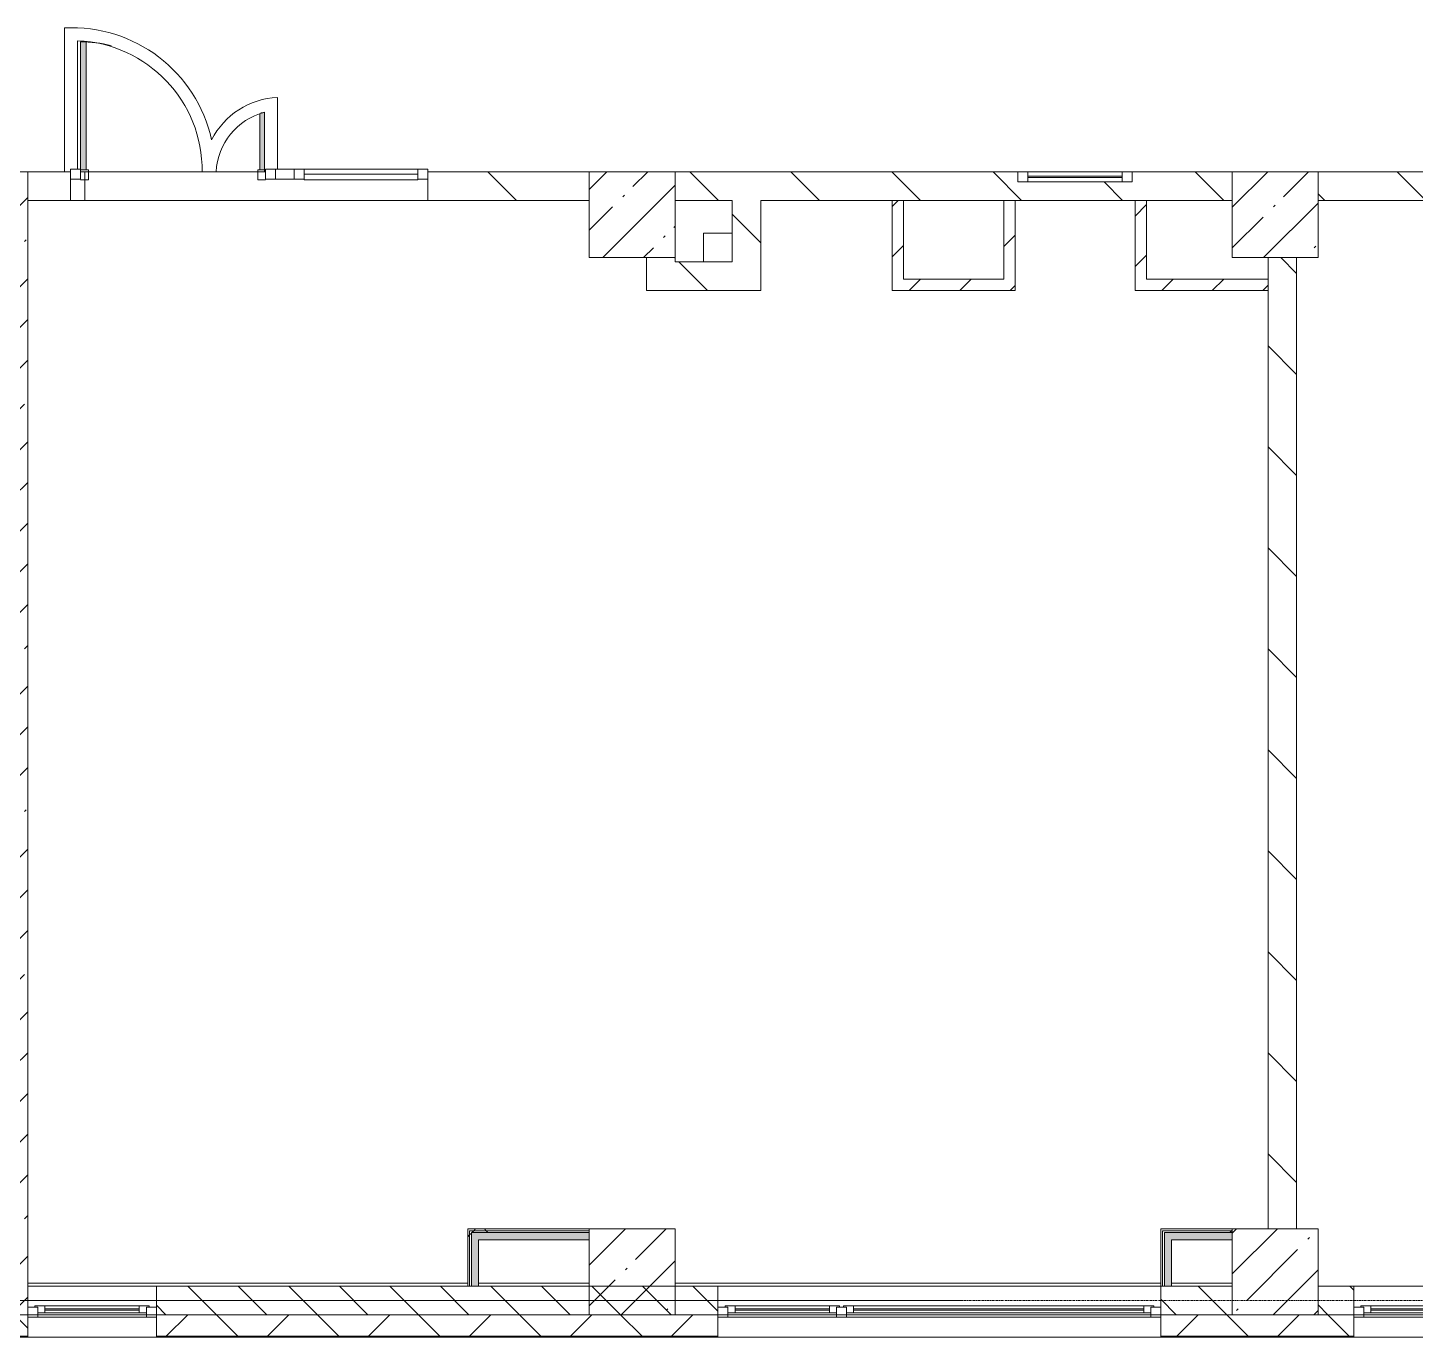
# Model space of a CAD drawing. Header units: millimetres. Extents: x 34897 to 231692, y -8553 to 29000.
# Drawn here: x 108412 to 118122, y -258 to 8909 of the extents above; entities that cross this region are included whole.
import ezdxf

# ---------------------------------------------------------------- set-up
doc = ezdxf.new("R2010")
doc.units = ezdxf.units.MM
doc.linetypes.add('Осевая', pattern=[31.75, 6.35, -4.7625, 15.875, -4.7625])
for name, color, linetype, lineweight, true_color in [('A-DETL-GENF-4', 7, 'Continuous', 5, 0xaaaaaa), ('A-DOOR-1', 7, 'Continuous', 5, 0xaaaaaa), ('A-DOOR-2', 7, 'Continuous', 5, 0xe2e2e2), ('A-FLOR-1', 7, 'Continuous', 5, 0xaaaaaa), ('I-WALL-3', 7, 'Continuous', 9, 0xe7e7e7)]:
    doc.layers.add(name, color=color, linetype=linetype, lineweight=lineweight, true_color=true_color)
for name, color, linetype, lineweight in [('A-GLAZ-2', 7, 'Continuous', 5), ('A-GLAZ-CURT-2', 7, 'Continuous', 5), ('A-GLAZ-CWMG-2', 7, 'Continuous', 5), ('A-WALL', 7, 'Continuous', 9), ('A-WALL-3', 7, 'Continuous', 5), ('I-WALL-4', 7, 'Continuous', 5), ('S-COLS-3', 7, 'Continuous', 5), ('Оси', 7, 'Continuous', 9), ('Оси-2', 7, 'Осевая', 9)]:
    doc.layers.add(name, color=color, linetype=linetype, lineweight=lineweight)
pattern_1 = [(135, (104681.5, 0), (-353.553, -353.553), [])]
pattern_2 = [(45, (104681.5, 0), (-285.123, 285.123), []), (45, (104966.64, 0), (-285.123, 285.123), [504.031, -100.806, 16.764, -84.042])]
pattern_3 = [(45, (104681.52, 0), (-176.7767, 176.7767), [])]
pattern_4 = [(135, (104681.52, 0), (-176.7767, -176.7767), [])]
pattern_5 = [(45, (104681.5, 0), (-530.33, 530.33), []), (135, (104681.5, 0), (-530.33, -530.33), [])]

# ---------------------------------------------------------------- blocks, each defined once
blk = doc.blocks.new('120_Окно_СКБ_2Ст - 120_Окно_СКБ_2Ст 3100х2500 _мал_створка слева_ 2-22446355-2_10_2_птичка')
at = {"layer": 'A-GLAZ-2'}
for p, q in [((-1550, -127), (-1550, -57)), ((-1550, -57), (-1480, -57)), ((1550, -57), (-1550, -57)), ((-1480, -57), (-1480, -127)), ((650, -87), (-1480, -87)), ((-1480, -87), (-1480, -127)), ((-1430, -137), (-1430, -87)), ((600, -137), (600, -87)), ((650, -127), (650, -57)), ((650, -57), (720, -57)), ((650, -127), (650, -87)), ((720, -57), (720, -127)), ((1480, -87), (720, -87)), ((720, -87), (720, -127)), ((770, -137), (770, -87)), ((1430, -137), (1430, -87)), ((1480, -127), (1480, -57)), ((1480, -57), (1550, -57)), ((1480, -127), (1480, -87)), ((1550, -57), (1550, -127)), ((-1480, -127), (-1550, -127)), ((-1550, -127), (-1500, -127)), ((-1480, -127), (-1500, -127)), ((-1500, -127), (-1500, -137)), ((-1500, -137), (670, -137)), ((670, -137), (-1500, -137)), ((-1430, -107), (600, -107)), ((600, -117), (-1430, -117)), ((720, -127), (650, -127)), ((670, -127), (650, -127)), ((670, -127), (700, -127)), ((670, -137), (670, -127)), ((720, -127), (700, -127)), ((700, -127), (700, -137)), ((700, -137), (1500, -137)), ((1500, -137), (700, -137)), ((770, -107), (1430, -107)), ((1430, -117), (770, -117)), ((1550, -127), (1480, -127)), ((1500, -127), (1480, -127)), ((1500, -127), (1550, -127)), ((1500, -137), (1500, -127))]:
    blk.add_line(p, q, dxfattribs=at)
blk = doc.blocks.new('120_Окно_СКБ_1Ст - 120_Окно_СКБ_1Ст 900х2500_h_-V91-2_10_2_птичка')
at = {"layer": 'A-GLAZ-2'}
for p, q in [((-450, -127), (-450, -57)), ((-450, -57), (-380, -57)), ((450, -57), (-450, -57)), ((-380, -57), (-380, -127)), ((380, -87), (-380, -87)), ((-380, -87), (-380, -127)), ((-330, -137), (-330, -87)), ((330, -137), (330, -87)), ((380, -127), (380, -57)), ((380, -57), (450, -57)), ((380, -127), (380, -87)), ((450, -57), (450, -127)), ((-380, -127), (-450, -127)), ((-450, -127), (-400, -127)), ((-380, -127), (-400, -127)), ((-400, -127), (-400, -137)), ((-400, -137), (400, -137)), ((400, -137), (-400, -137)), ((-330, -107), (330, -107)), ((330, -117), (-330, -117)), ((450, -127), (380, -127)), ((400, -127), (380, -127)), ((400, -127), (450, -127)), ((400, -137), (400, -127))]:
    blk.add_line(p, q, dxfattribs=at)
blk = doc.blocks.new('BSC_Колонна _Прямоугольная - 600х600-V158-2_10_2_птичка')
at = {"layer": 'S-COLS-3'}
h = blk.add_hatch(dxfattribs=at)
h.set_pattern_fill('FP_187', color=256, style=0, pattern_type=2)
h.set_pattern_definition([(45, (-7960, -7600), (-285.123, 285.123), []), (45, (-7674.88, -7600), (-285.123, 285.123), [504.031, -100.806, 16.764, -84.042])])
h.paths.add_polyline_path([(-300, -300), (300, -300), (300, 300), (-300, 300), (-300, 150.3)])
for p, q in [((300, 300), (-300, 300)), ((-300, 300), (-300, -300)), ((300, -300), (300, 300)), ((-300, -300), (300, -300))]:
    blk.add_line(p, q, dxfattribs=at)
blk = doc.blocks.new('BSC_Колонна _Прямоугольная - 600х600-20441433-2_10_2_птичка')
at = {"layer": 'S-COLS-3'}
h = blk.add_hatch(dxfattribs=at)
h.set_pattern_fill('FP_195', color=256, style=0, pattern_type=2)
h.set_pattern_definition([(45, (-12460, -7600), (-285.123, 285.123), []), (45, (-12174.88, -7600), (-285.123, 285.123), [504.031, -100.806, 16.764, -84.042])])
h.paths.add_polyline_path([(-300, -300), (300, -300), (300, 300), (-300, 300), (-300, 150.3)])
for p, q in [((300, 300), (-300, 300)), ((-300, 300), (-300, -300)), ((300, -300), (300, 300)), ((-300, -300), (300, -300))]:
    blk.add_line(p, q, dxfattribs=at)
blk = doc.blocks.new('120_Окно_СКБ_1Ст - 120_Окно_СКБ_1Ст 400х800 EI30-24230873-2_10_2_птичка')
at = {"layer": 'A-GLAZ-2'}
for p, q in [((-400, 30), (-400, 100)), ((-400, 100), (-330, 100)), ((400, 100), (-400, 100)), ((-330, 100), (-330, 30)), ((330, 30), (330, 100)), ((330, 100), (400, 100)), ((400, 100), (400, 30)), ((-330, 30), (-400, 30)), ((-400, 30), (400, 30)), ((330, 70), (-330, 70)), ((330, 60), (-330, 60)), ((400, 30), (330, 30))]:
    blk.add_line(p, q, dxfattribs=at)
blk = doc.blocks.new('Прямоугольный импост - 50 x 70 мм-31700031-2_10_2_птичка')
at = {"layer": 'A-GLAZ-CWMG-2'}
for p, q in [((-70, 35), (0, 35)), ((-70, -35), (-70, 35)), ((0, 35), (0, -35)), ((0, -35), (-70, -35))]:
    blk.add_line(p, q, dxfattribs=at)
blk = doc.blocks.new('Дверь_Витражная_остекление_ - ДВН_ДАО_Главный вход_1200 в свету-31742133-2_10_2_птичка')
at = {"layer": 'A-DOOR-2'}
for points in [[(-607.5, 30), (-607.5, 925), (-647.5, 922.4), (-647.5, 30)], [(639.5, 30), (639.5, 430), (633.2, 430), (607.5, 421), (607.5, 30)]]:
    blk.add_hatch(color=256, dxfattribs=at).paths.add_polyline_path(points)
at = {"layer": 'A-DETL-GENF-4'}
for p, q in [((-607.5, 925), (-647.5, 925)), ((-647.5, 925), (-647.5, 35)), ((-607.5, 30), (-607.5, 925)), ((607.5, 421), (607.5, 30)), ((640, 430), (633.2, 430)), ((-647.5, 30), (-607.5, 30)), ((-592.5, 30), (-647.5, 30)), ((-592.5, -40), (-592.5, 30)), ((592.5, -40), (592.5, 30)), ((592.5, 30), (639.5, 30)), ((607.5, 30), (639.5, 30)), ((-647.5, -40), (-592.5, -40)), ((647.5, -40), (592.5, -40))]:
    blk.add_line(p, q, dxfattribs=at)
at = {"layer": 'A-DOOR-1'}
blk.add_line((-647.5, 925), (-647.5, 35), dxfattribs=at)
for centre, radius, start, end in [((-647.5, 30), 895, 76.18663, 90), ((647.5, 30), 400, 91.06003, 94.89795)]:
    blk.add_arc(centre, radius, start, end, dxfattribs=at)
blk = doc.blocks.new('Системная панель - Стемалит - 40мм-32257327-2_10_2_птичка')
at = {"layer": 'A-GLAZ-CURT-2'}
for p, q in [((65, 35), (-65, 35)), ((-65, 35), (-65, -35)), ((65, -35), (65, 35)), ((-65, -35), (65, -35))]:
    blk.add_line(p, q, dxfattribs=at)
blk = doc.blocks.new('Прямоугольный импост - 50 x 70 мм-31687886-2_10_2_птичка')
at = {"layer": 'A-GLAZ-CWMG-2'}
for p, q in [((-35, 35), (35, 35)), ((-35, -35), (-35, 35)), ((35, 35), (35, -35)), ((35, -35), (-35, -35))]:
    blk.add_line(p, q, dxfattribs=at)
blk = doc.blocks.new('Прямоугольный импост - 50 x 70 мм-31701779-2_10_2_птичка')
at = {"layer": 'A-GLAZ-CWMG-2'}
for p, q in [((0, 35), (-70, 35)), ((-70, 35), (-70, -35)), ((0, -35), (0, 35)), ((-70, -35), (0, -35))]:
    blk.add_line(p, q, dxfattribs=at)
blk = doc.blocks.new('Системная панель - Стекло - 40мм-32257331-2_10_2_птичка')
at = {"layer": 'A-GLAZ-CURT-2'}
for p, q in [((397.5, 0), (-397.5, 0)), ((-397.5, 0), (-397.5, -40)), ((397.5, -40), (397.5, 0)), ((-397.5, -40), (397.5, -40))]:
    blk.add_line(p, q, dxfattribs=at)
blk = doc.blocks.new('Прямоугольный импост - 50 x 70 мм-31702100-2_10_2_птичка')
at = {"layer": 'A-GLAZ-CWMG-2'}
for p, q in [((-35, 35), (35, 35)), ((-35, -35), (-35, 35)), ((35, 35), (35, -35)), ((35, -35), (-35, -35))]:
    blk.add_line(p, q, dxfattribs=at)
blk = doc.blocks.new('Прямоугольный импост - 50 x 70 мм-31720914-2_10_2_птичка')
at = {"layer": 'A-GLAZ-CWMG-2'}
blk.add_line((6460, 7920), (5665, 7920), dxfattribs=at)

msp = doc.modelspace()

# ---------------------------------------------------------------- hatches: boundary and pattern name
at = {"layer": 'A-WALL-3'}
h = msp.add_hatch(dxfattribs=at)
h.set_pattern_fill('FP_103', color=256, style=0, pattern_type=2)
h.set_pattern_definition(pattern_4)
h.paths.add_polyline_path([(109311.5, -100), (113241.5, -100), (113241.5, 100), (109311.5, 100)])
h.paths.add_polyline_path([(116523.6, -100), (116841.5, -100), (116841.5, 100), (116341.5, 100), (116341.5, -100)])
h = msp.add_hatch(dxfattribs=at)
h.set_pattern_fill('FP_103', color=256, style=0, pattern_type=2)
h.set_pattern_definition(pattern_4)
h.paths.add_polyline_path([(121161.2, -100), (121341.5, -100), (121341.5, 100), (120791.5, 100), (120791.5, -100)])
h.paths.add_polyline_path([(117691.5, -100), (117691.5, 100), (117441.5, 100), (117441.5, -100), (117451.1, -100)])
h = msp.add_hatch(dxfattribs=at)
h.set_pattern_fill('FP_93', color=256, style=0, pattern_type=2)
h.set_pattern_definition([(45, (104681.5, 0), (-353.5534, 353.5534), []), (135, (104681.5, 0), (-353.5534, -353.5534), [])])
h.paths.add_polyline_path([(137691.5, -250), (138551.5, -250), (138551.5, -100), (137691.5, -100)])
h.paths.add_polyline_path([(143441.5, -250), (143441.5, -100), (142671.5, -100), (142671.5, -250), (143421.7, -250)])
h.paths.add_polyline_path([(135591.5, -250), (135591.5, -100), (133891.3, -100), (133891.3, -250), (135537.7, -250)])
h.paths.add_polyline_path([(139451.5, -250), (140571.5, -250), (140571.5, -100), (139451.5, -100)])
h.paths.add_polyline_path([(131091.3, -250), (131091.3, -100), (129491.5, -100), (129491.5, -250), (130900.1, -250)])
h.paths.add_polyline_path([(123016.2, -250), (123491.5, -250), (123491.5, -100), (122841.5, -100), (122841.5, -250)])
h.paths.add_polyline_path([(126291.5, -250), (127391.5, -250), (127391.5, -100), (126291.5, -100)])
h.paths.add_polyline_path([(121624.9, -250), (121941.5, -250), (121941.5, -100), (120791.5, -100), (120791.5, -250), (121161.2, -250)])
h.paths.add_polyline_path([(117691.5, -250), (117691.5, -100), (116341.5, -100), (116341.5, -250), (117451.1, -250)])
h.paths.add_polyline_path([(112813.5, -250), (113241.5, -250), (113241.5, -100), (109311.5, -100), (109311.5, -250), (111886, -250)])
h.paths.add_polyline_path([(108411.5, -250), (108411.5, -100), (104421.5, -100), (104421.5, -250), (108175.9, -250)])
at = {"layer": 'I-WALL-3'}
for points in [[(112341.5, 425), (112341.5, 475), (111516.5, 475), (111516.5, 425), (111886, 425)], [(111566.5, 100), (111566.5, 425), (111516.5, 425), (111516.5, 100)], [(116841.5, 425), (116841.5, 475), (116366.5, 475), (116366.5, 425), (116523.6, 425)], [(116416.5, 100), (116416.5, 425), (116366.5, 425), (116366.5, 100)]]:
    msp.add_hatch(color=256, dxfattribs=at).paths.add_polyline_path(points)
at = {"layer": 'I-WALL-4'}
h = msp.add_hatch(dxfattribs=at)
h.set_pattern_fill('FP_101', color=256, style=0, pattern_type=2)
h.set_pattern_definition(pattern_2)
h.paths.add_polyline_path([(108191.5, -100), (108411.5, -100), (108411.5, 7900), (108191.5, 7900), (108191.5, 120)])
h = msp.add_hatch(dxfattribs=at)
h.set_pattern_fill('FP_104', color=256, style=0, pattern_type=2)
h.set_pattern_definition(pattern_1)
h.paths.add_polyline_path([(114668.5, 7700), (116841.5, 7700), (116841.5, 7900), (116141.5, 7900), (116141.5, 7830), (115341.5, 7830), (115341.5, 7900), (112941.5, 7900), (112941.5, 7700), (113741, 7700)])
h.paths.add_polyline_path([(117451.1, 7700), (118241.4, 7700), (118241.4, 7900), (117441.5, 7900), (117441.5, 7700)])
h.paths.add_polyline_path([(111211.5, 7700), (112341.5, 7700), (112341.5, 7900), (111211.5, 7900), (111211.5, 7750.3)])
h.paths.add_polyline_path([(121341.5, 7700), (121341.5, 7900), (119681.4, 7900), (119681.4, 7700), (120841.5, 7700)])
h.paths.add_polyline_path([(108411.5, 7700), (108711.5, 7700), (108711.5, 7900), (108411.5, 7900), (108411.5, 7750.3)])
h = msp.add_hatch(dxfattribs=at)
h.set_pattern_fill('FP_104', color=256, style=0, pattern_type=2)
h.set_pattern_definition(pattern_1)
h.paths.add_polyline_path([(113541.5, 7070), (113541.5, 7700), (113341.5, 7700), (113341.5, 7070)])
h = msp.add_hatch(dxfattribs=at)
h.set_pattern_fill('FP_105', color=256, style=0, pattern_type=2)
h.set_pattern_definition(pattern_3)
h.paths.add_polyline_path([(114541.5, 7070), (114541.5, 7700), (114461.5, 7700), (114461.5, 7070)])
h = msp.add_hatch(dxfattribs=at)
h.set_pattern_fill('FP_105', color=256, style=0, pattern_type=2)
h.set_pattern_definition(pattern_3)
h.paths.add_polyline_path([(115321.5, 7150), (115321.5, 7700), (115241.5, 7700), (115241.5, 7150)])
h = msp.add_hatch(dxfattribs=at)
h.set_pattern_fill('FP_105', color=256, style=0, pattern_type=2)
h.set_pattern_definition(pattern_3)
h.paths.add_polyline_path([(116241.5, 7070), (116241.5, 7700), (116161.5, 7700), (116161.5, 7070)])
h = msp.add_hatch(dxfattribs=at)
h.set_pattern_fill('FP_104', color=256, style=0, pattern_type=2)
h.set_pattern_definition(pattern_1)
h.paths.add_polyline_path([(112813.5, 7070), (112941.5, 7070), (112941.5, 7300), (112741.5, 7300), (112741.5, 7070)])
h = msp.add_hatch(dxfattribs=at)
h.set_pattern_fill('FP_104', color=256, style=0, pattern_type=2)
h.set_pattern_definition(pattern_1)
h.paths.add_polyline_path([(117091.5, 500), (117291.5, 500), (117291.5, 7300), (117091.5, 7300), (117091.5, 808.9)])
h = msp.add_hatch(dxfattribs=at)
h.set_pattern_fill('FP_104', color=256, style=0, pattern_type=2)
h.set_pattern_definition(pattern_1)
h.paths.add_polyline_path([(113341.5, 7070), (113341.5, 7270), (112941.5, 7270), (112941.5, 7070)])
h = msp.add_hatch(dxfattribs=at)
h.set_pattern_fill('FP_105', color=256, style=0, pattern_type=2)
h.set_pattern_definition(pattern_3)
h.paths.add_polyline_path([(114541.5, 7070), (115321.5, 7070), (115321.5, 7150), (114541.5, 7150)])
h = msp.add_hatch(dxfattribs=at)
h.set_pattern_fill('FP_105', color=256, style=0, pattern_type=2)
h.set_pattern_definition(pattern_3)
h.paths.add_polyline_path([(117091.5, 7070), (117091.5, 7150), (116241.5, 7150), (116241.5, 7070), (116523.6, 7070)])
h = msp.add_hatch(dxfattribs=at)
h.set_pattern_fill('FP_205', color=256, style=0, pattern_type=2)
h.set_pattern_definition(pattern_5)
h.paths.add_polyline_path([(112341.5, 487.5), (112341.5, 500), (111491.5, 500), (111491.5, 487.5), (111886, 487.5)])
h = msp.add_hatch(dxfattribs=at)
h.set_pattern_fill('FP_205', color=256, style=0, pattern_type=2)
h.set_pattern_definition(pattern_5)
h.paths.add_polyline_path([(111504, 100), (111504, 487.5), (111491.5, 487.5), (111491.5, 100)])
h = msp.add_hatch(dxfattribs=at)
h.set_pattern_fill('FP_205', color=256, style=0, pattern_type=2)
h.set_pattern_definition(pattern_5)
h.paths.add_polyline_path([(112341.5, 475), (112341.5, 487.5), (111504, 487.5), (111504, 475), (111886, 475)])
h = msp.add_hatch(dxfattribs=at)
h.set_pattern_fill('FP_205', color=256, style=0, pattern_type=2)
h.set_pattern_definition(pattern_5)
h.paths.add_polyline_path([(116841.5, 487.5), (116841.5, 500), (116341.5, 500), (116341.5, 487.5), (116523.6, 487.5)])
h = msp.add_hatch(dxfattribs=at)
h.set_pattern_fill('FP_205', color=256, style=0, pattern_type=2)
h.set_pattern_definition(pattern_5)
h.paths.add_polyline_path([(116841.5, 475), (116841.5, 487.5), (116354, 487.5), (116354, 475), (116523.6, 475)])
h = msp.add_hatch(dxfattribs=at)
h.set_pattern_fill('FP_205', color=256, style=0, pattern_type=2)
h.set_pattern_definition(pattern_5)
h.paths.add_polyline_path([(111504, 100), (111516.5, 100), (111516.5, 475), (111504, 475), (111504, 230.5)])
at = {"layer": 'S-COLS-3'}
h = msp.add_hatch(dxfattribs=at)
h.set_pattern_fill('FP_101', color=256, style=0, pattern_type=2)
h.set_pattern_definition(pattern_2)
h.paths.add_polyline_path([(112941.5, -100), (112941.5, 500), (112341.5, 500), (112341.5, -100), (112813.5, -100)])
h = msp.add_hatch(dxfattribs=at)
h.set_pattern_fill('FP_101', color=256, style=0, pattern_type=2)
h.set_pattern_definition(pattern_2)
h.paths.add_polyline_path([(116841.5, -100), (117441.5, -100), (117441.5, 500), (116841.5, 500), (116841.5, 230.5)])

# ---------------------------------------------------------------- linework, layer by layer
at = {"layer": 'A-FLOR-1'}
for p, q in [((108669.6, 8907.6), (108669.6, 7900)), ((108759.6, 7920), (108759.6, 8818.2)), ((110158.5, 7920), (110158.5, 8421.4)), ((110068.5, 8317.2), (110068.5, 7903)), ((110076.5, 7900), (108811.5, 7900)), ((108811.5, 7900), (108811.5, 7700)), ((110068.5, 7903), (110076.5, 7903)), ((113141.5, 7470), (113341.5, 7470)), ((113141.5, 7270), (113141.5, 7470))]:
    msp.add_line(p, q, dxfattribs=at)
for centre, radius, start, end in [((108722.1, 7909), 1000, 12.44956, 93.01125), ((108722.1, 7909), 910, 359.43333, 87.64026), ((110183.5, 7878), 544, 92.63401, 153.04618), ((110183.5, 7878), 454, 104.67311, 177.22246)]:
    msp.add_arc(centre, radius, start, end, dxfattribs=at)
at = {"layer": 'A-WALL'}
for p, q in [((108411.5, 7900), (108411.5, 7700)), ((115321.5, 7700), (115241.5, 7700)), ((117091.5, 7070), (117091.5, 7150)), ((111504, 487.5), (112341.5, 487.5)), ((111504, 100), (111504, 487.5)), ((116354, 487.5), (116841.5, 487.5)), ((116354, 100), (116354, 487.5)), ((111516.5, 475), (112341.5, 475)), ((111516.5, 100), (111516.5, 475)), ((116366.5, 475), (116841.5, 475)), ((116366.5, 100), (116366.5, 475)), ((109311.5, -100), (113241.5, -100)), ((116341.5, -100), (116841.5, -100)), ((117441.5, -100), (117691.5, -100)), ((104418.5, -253), (108411.5, -253)), ((104421.5, -250), (108411.5, -250)), ((109311.5, -250), (113241.5, -250)), ((109311.5, -253), (113241.5, -253)), ((116341.5, -250), (117691.5, -250)), ((116341.5, -253), (117691.5, -253))]:
    msp.add_line(p, q, dxfattribs=at)
at = {"layer": 'A-WALL-3'}
for p, q in [((116841.5, 100), (108411.5, 100)), ((109311.5, 100), (109311.5, -258)), ((113241.5, -258), (113241.5, 100)), ((116341.5, 100), (116341.5, -258)), ((116841.5, -100), (116841.5, 100)), ((117441.5, 100), (117441.5, -100)), ((117441.5, 100), (121341.5, 100)), ((117691.5, -258), (117691.5, 100)), ((108411.5, -100), (104571.5, -100)), ((108411.5, -258), (108411.5, -100)), ((116841.5, -100), (121941.5, -100)), ((104413.5, -258), (122841.5, -258))]:
    msp.add_line(p, q, dxfattribs=at)
at = {"layer": 'I-WALL-4'}
for p, q in [((108711.5, 7900), (108021.5, 7900)), ((108711.5, 7700), (108711.5, 7900)), ((108781.5, 7900), (108811.5, 7900)), ((112341.5, 7900), (111211.5, 7900)), ((111211.5, 7900), (111211.5, 7700)), ((115341.5, 7900), (112941.5, 7900)), ((116841.5, 7900), (116141.5, 7900)), ((118241.4, 7900), (117441.5, 7900)), ((112341.5, 7700), (108411.5, 7700)), ((108411.5, -100), (108411.5, 7700)), ((112941.5, 7700), (113341.5, 7700)), ((113341.5, 7700), (113341.5, 7270)), ((113541.5, 7700), (115241.5, 7700)), ((113541.5, 7070), (113541.5, 7700)), ((114461.5, 7700), (114461.5, 7070)), ((114541.5, 7150), (114541.5, 7700)), ((115241.5, 7700), (115241.5, 7150)), ((115321.5, 7700), (116841.5, 7700)), ((115321.5, 7070), (115321.5, 7700)), ((116161.5, 7700), (116161.5, 7070)), ((116241.5, 7150), (116241.5, 7700)), ((120761.5, 7700), (117441.5, 7700)), ((112741.5, 7300), (112741.5, 7070)), ((112941.5, 7270), (112941.5, 7300)), ((117091.5, 7300), (117091.5, 7150)), ((117291.5, 500), (117291.5, 7300)), ((113341.5, 7270), (112941.5, 7270)), ((115241.5, 7150), (114541.5, 7150)), ((117091.5, 7150), (116241.5, 7150)), ((112741.5, 7070), (113541.5, 7070)), ((114461.5, 7070), (115321.5, 7070)), ((116161.5, 7070), (117091.5, 7070)), ((117091.5, 7070), (117091.5, 500)), ((112341.5, 500), (111491.5, 500)), ((111491.5, 500), (111491.5, 100)), ((112341.5, 425), (112341.5, 500)), ((116841.5, 500), (116341.5, 500)), ((116341.5, 500), (116341.5, 100)), ((116841.5, 425), (116841.5, 500)), ((117091.5, 500), (117291.5, 500)), ((111566.5, 425), (112341.5, 425)), ((111566.5, 100), (111566.5, 425)), ((116416.5, 425), (116841.5, 425)), ((116416.5, 100), (116416.5, 425)), ((108411.5, 120), (111491.5, 120)), ((111566.5, 120), (112341.5, 120)), ((112941.5, 120), (116341.5, 120)), ((116416.5, 120), (116841.5, 120)), ((108411.5, -100), (109311.5, -100)), ((116341.5, -100), (113241.5, -100))]:
    msp.add_line(p, q, dxfattribs=at)
at = {"layer": 'S-COLS-3'}
for p, q in [((112941.5, 500), (112341.5, 500)), ((112341.5, 500), (112341.5, -100)), ((112941.5, -100), (112941.5, 500)), ((117441.5, 500), (116841.5, 500)), ((116841.5, 500), (116841.5, -100)), ((117441.5, -100), (117441.5, 500)), ((112341.5, -100), (112941.5, -100)), ((116841.5, -100), (117441.5, -100))]:
    msp.add_line(p, q, dxfattribs=at)
at = {"layer": 'Оси'}
msp.add_line((102453.9, 0), (114953.9, 0), dxfattribs=at)
at = {"layer": 'Оси-2'}
msp.add_line((114953.9, 0), (130671.5, 0), dxfattribs=at)

# ---------------------------------------------------------------- block references
at = {"layer": 'A-DOOR-1'}
msp.add_blockref('Дверь_Витражная_остекление_ - ДВН_ДАО_Главный вход_1200 в свету-31742133-2_10_2_птичка', (109429, 7885), dxfattribs=at)
at = {"layer": 'A-GLAZ-2'}
msp.add_blockref('120_Окно_СКБ_1Ст - 120_Окно_СКБ_1Ст 400х800 EI30-24230873-2_10_2_птичка', (115741.5, 7800), dxfattribs=at)
at = {"layer": 'A-GLAZ-2', "rotation": 180}
for name, p in [('120_Окно_СКБ_1Ст - 120_Окно_СКБ_1Ст 900х2500_h_-V91-2_10_2_птичка', (108861.5, -175)), ('120_Окно_СКБ_2Ст - 120_Окно_СКБ_2Ст 3100х2500 _мал_створка слева_ 2-22446355-2_10_2_птичка', (114791.5, -175)), ('120_Окно_СКБ_2Ст - 120_Окно_СКБ_2Ст 3100х2500 _мал_створка слева_ 2-22446355-2_10_2_птичка', (119241.5, -175))]:
    msp.add_blockref(name, p, dxfattribs=at)
at = {"layer": 'A-GLAZ-CURT-2'}
for name, p in [('Системная панель - Стемалит - 40мм-32257327-2_10_2_птичка', (110211.5, 7885)), ('Системная панель - Стекло - 40мм-32257331-2_10_2_птичка', (110744, 7885))]:
    msp.add_blockref(name, p, dxfattribs=at)
at = {"layer": 'A-GLAZ-CWMG-2', "rotation": 180}
msp.add_blockref('Прямоугольный импост - 50 x 70 мм-31701779-2_10_2_птичка', (108711.5, 7885), dxfattribs=at)
at = {"layer": 'A-GLAZ-CWMG-2', "extrusion": (0, 0, -1), "rotation": 180}
for name, p in [('Прямоугольный импост - 50 x 70 мм-31687886-2_10_2_птичка', (-110111.5, 7885)), ('Прямоугольный импост - 50 x 70 мм-31702100-2_10_2_птичка', (-110311.5, 7885)), ('Прямоугольный импост - 50 x 70 мм-31700031-2_10_2_птичка', (-111211.5, 7885))]:
    msp.add_blockref(name, p, dxfattribs=at)
at = {"layer": 'A-GLAZ-CWMG-2'}
msp.add_blockref('Прямоугольный импост - 50 x 70 мм-31720914-2_10_2_птичка', (104681.5, 0), dxfattribs=at)
at = {"layer": 'S-COLS-3'}
for name, p in [('BSC_Колонна _Прямоугольная - 600х600-V158-2_10_2_птичка', (112641.5, 7600)), ('BSC_Колонна _Прямоугольная - 600х600-20441433-2_10_2_птичка', (117141.5, 7600))]:
    msp.add_blockref(name, p, dxfattribs=at)

doc.saveas('drawing.dxf')
